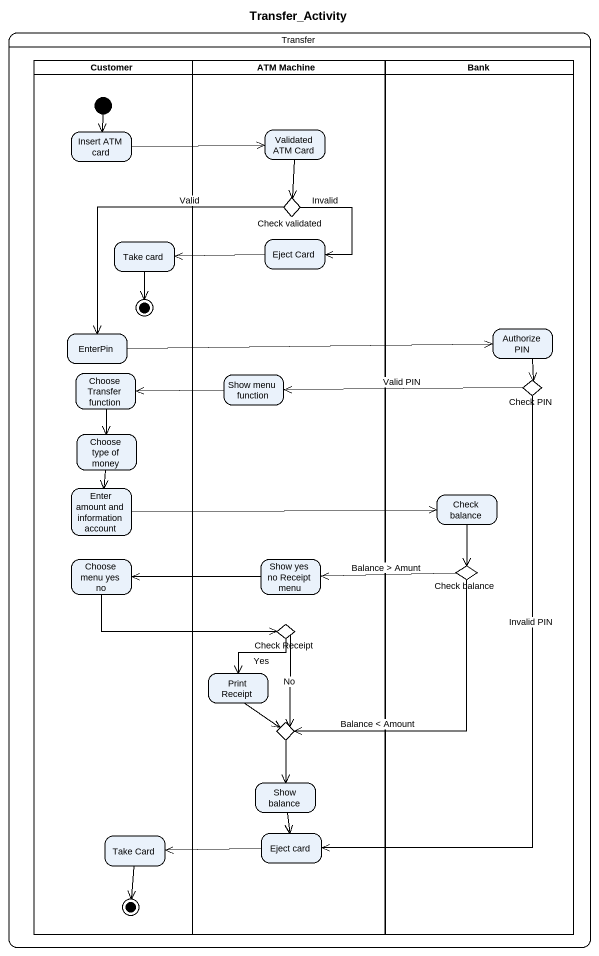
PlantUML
@startuml
title Transfer_Activity
hide empty description
state Transfer {
  state Customer <<partition>> {
    state "Insert ATM card" as Insert_ATM_card
    state "Take card" as Take_card
    state final1 <<end>>
    state EnterPin
    state "Choose Transfer function" as Choose_Transfer_function
    state "Choose type of money" as Choose_type_of_money
    state "Enter amount and information account" as Enter_amount_and
    state "Choose menu yes no" as Choose_menu_yes_no
    state "Take Card" as Take_Card
    state final2 <<end>>
    [*] --> Insert_ATM_card
  }
  state "ATM Machine" as ATM_Machine <<partition>> {
    state "Validated ATM Card" as Validated_ATM_Card
    state "Check validated" as Check_validated <<choice>>
    state "Eject Card" as Eject_Card
    state "Show menu function" as Show_menu_function
    state "Show yes no Receipt menu" as Show_yes_no_Receipt_menu
    state "Check Receipt" as Check_Receipt <<choice>>
    state "Print Receipt" as Print_Receipt
    state choice1 <<choice>>
    state "Show balance" as Show_balance
    state "Eject card" as Eject_card
  }
  state Bank <<partition>> {
    state "Authorize PIN" as Authorize_PIN
    state "Check PIN" as Check_PIN <<choice>>
    state "Check balance" as Check_balance
    state "Check balance" as Check_balance_2 <<choice>>
  }
}
Insert_ATM_card -right-> Validated_ATM_Card
Validated_ATM_Card --> Check_validated
Check_validated --> Eject_Card : Invalid
Check_validated --> EnterPin : Valid
Take_card --> final1
Eject_Card -left-> Take_card
EnterPin -right-> Authorize_PIN
Authorize_PIN --> Check_PIN
Choose_Transfer_function --> Choose_type_of_money
Show_menu_function -left-> Choose_Transfer_function
Check_PIN -left-> Show_menu_function : Valid PIN
Check_PIN --> Eject_card : Invalid PIN
Choose_type_of_money --> Enter_amount_and
Enter_amount_and -right-> Check_balance
Check_balance --> Check_balance_2
Choose_menu_yes_no -right-> Check_Receipt
Show_yes_no_Receipt_menu -left-> Choose_menu_yes_no
Check_balance_2 -left-> Show_yes_no_Receipt_menu : Balance > Amunt
Check_balance_2 --> choice1 : Balance < Amount
Check_Receipt --> Print_Receipt : Yes
Check_Receipt --> choice1 : No
Print_Receipt --> choice1
choice1 --> Show_balance
Show_balance --> Eject_card
Take_Card --> final2
Eject_card -left-> Take_Card
@enduml
